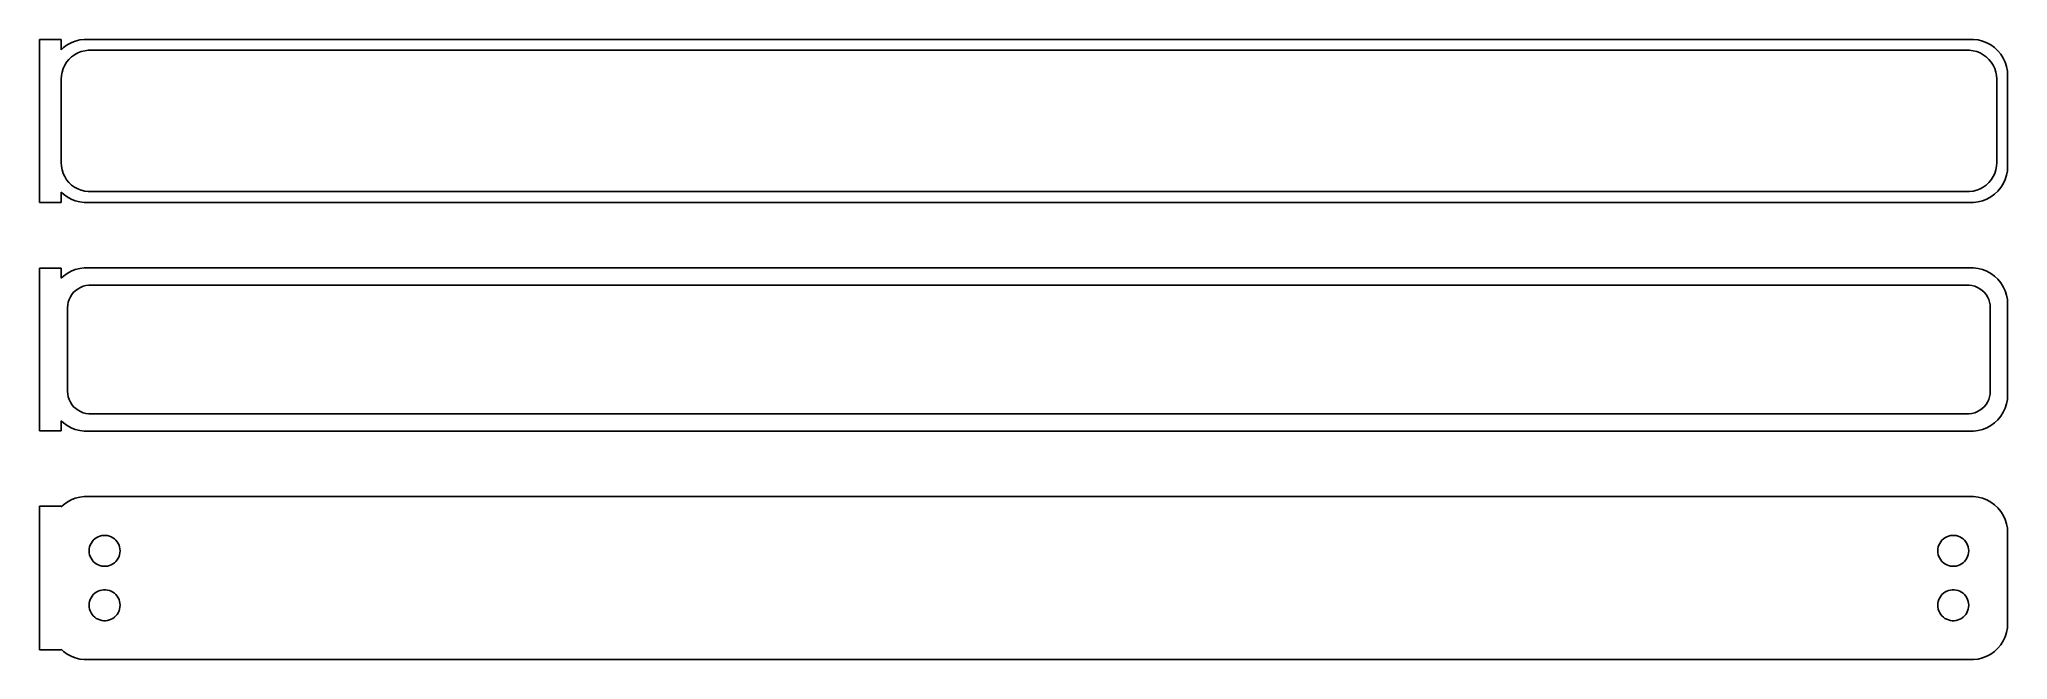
# Model space of a CAD drawing. Header units: metres. Extents: x -136 to 135, y 83 to 169.
import ezdxf

# ---------------------------------------------------------------- set-up
doc = ezdxf.new("R2010")
doc.units = ezdxf.units.M

msp = doc.modelspace()

# ---------------------------------------------------------------- linework, layer by layer
for p, q in [((-133.5, 168.74), (-136.5, 168.74)), ((-136.5, 168.74), (-136.5, 146.26)), ((-133.5, 167.309), (-133.5, 168.74)), ((-131.545, 168.505), (-132.129, 168.274)), ((-130.937, 168.661), (-131.545, 168.505)), ((-130.314, 168.74), (-130.937, 168.661)), ((130.314, 168.74), (-130.314, 168.74)), ((130.937, 168.661), (130.314, 168.74)), ((131.545, 168.505), (130.937, 168.661)), ((132.129, 168.274), (131.545, 168.505)), ((-133.187, 167.603), (-133.5, 167.309)), ((-132.679, 167.972), (-133.187, 167.603)), ((-132.736, 165.601), (-132.416, 165.988)), ((-132.129, 168.274), (-132.679, 167.972)), ((-132.416, 165.988), (-132.05, 166.332)), ((-132.05, 166.332), (-131.643, 166.627)), ((-131.643, 166.627), (-131.203, 166.869)), ((-131.203, 166.869), (-130.736, 167.054)), ((-130.736, 167.054), (-130.25, 167.179)), ((-130.25, 167.179), (-129.751, 167.242)), ((-129.751, 167.242), (129.751, 167.242)), ((129.751, 167.242), (130.25, 167.179)), ((130.25, 167.179), (130.736, 167.054)), ((130.736, 167.054), (131.203, 166.869)), ((131.203, 166.869), (131.643, 166.627)), ((131.643, 166.627), (132.05, 166.332)), ((132.05, 166.332), (132.416, 165.988)), ((132.679, 167.972), (132.129, 168.274)), ((132.416, 165.988), (132.736, 165.601)), ((133.187, 167.603), (132.679, 167.972)), ((133.645, 167.173), (133.187, 167.603)), ((134.045, 166.689), (133.645, 167.173)), ((134.382, 166.159), (134.045, 166.689)), ((134.649, 165.591), (134.382, 166.159)), ((-133.5, 163.25), (-133.468, 163.751)), ((-133.5, 151.75), (-133.5, 163.25)), ((-133.468, 163.751), (-133.374, 164.245)), ((-133.374, 164.245), (-133.219, 164.722)), ((-133.219, 164.722), (-133.005, 165.177)), ((-133.005, 165.177), (-132.736, 165.601)), ((132.736, 165.601), (133.005, 165.177)), ((133.005, 165.177), (133.219, 164.722)), ((133.219, 164.722), (133.374, 164.245)), ((133.374, 164.245), (133.468, 163.751)), ((133.468, 163.751), (133.5, 163.25)), ((133.5, 163.25), (133.5, 151.75)), ((134.843, 164.993), (134.649, 165.591)), ((134.961, 164.377), (134.843, 164.993)), ((135, 163.75), (134.961, 164.377)), ((135, 151.25), (135, 163.75)), ((-133.468, 151.249), (-133.5, 151.75)), ((-133.374, 150.755), (-133.468, 151.249)), ((-133.219, 150.278), (-133.374, 150.755)), ((-133.005, 149.823), (-133.219, 150.278)), ((-132.736, 149.399), (-133.005, 149.823)), ((-132.416, 149.012), (-132.736, 149.399)), ((132.736, 149.399), (132.416, 149.012)), ((133.005, 149.823), (132.736, 149.399)), ((133.219, 150.278), (133.005, 149.823)), ((133.374, 150.755), (133.219, 150.278)), ((133.468, 151.249), (133.374, 150.755)), ((133.5, 151.75), (133.468, 151.249)), ((134.382, 148.841), (134.649, 149.409)), ((134.649, 149.409), (134.843, 150.007)), ((134.843, 150.007), (134.961, 150.623)), ((134.961, 150.623), (135, 151.25)), ((-133.5, 147.691), (-133.187, 147.397)), ((-133.5, 146.26), (-133.5, 147.691)), ((-133.187, 147.397), (-132.679, 147.028)), ((-132.679, 147.028), (-132.129, 146.726)), ((-132.05, 148.668), (-132.416, 149.012)), ((-132.129, 146.726), (-131.545, 146.495)), ((-131.643, 148.373), (-132.05, 148.668)), ((-131.203, 148.131), (-131.643, 148.373)), ((-130.736, 147.946), (-131.203, 148.131)), ((-130.25, 147.821), (-130.736, 147.946)), ((-129.751, 147.758), (-130.25, 147.821)), ((129.751, 147.758), (-129.751, 147.758)), ((130.25, 147.821), (129.751, 147.758)), ((130.736, 147.946), (130.25, 147.821)), ((131.203, 148.131), (130.736, 147.946)), ((131.643, 148.373), (131.203, 148.131)), ((131.545, 146.495), (132.129, 146.726)), ((132.05, 148.668), (131.643, 148.373)), ((132.416, 149.012), (132.05, 148.668)), ((132.129, 146.726), (132.679, 147.028)), ((132.679, 147.028), (133.187, 147.397)), ((133.187, 147.397), (133.645, 147.827)), ((133.645, 147.827), (134.045, 148.311)), ((134.045, 148.311), (134.382, 148.841)), ((-136.5, 146.26), (-133.5, 146.26)), ((-131.545, 146.495), (-130.937, 146.339)), ((-130.937, 146.339), (-130.314, 146.26)), ((-130.314, 146.26), (130.314, 146.26)), ((130.314, 146.26), (130.937, 146.339)), ((130.937, 146.339), (131.545, 146.495)), ((-133.5, 137.229), (-136.5, 137.229)), ((-136.5, 137.229), (-136.5, 114.771)), ((-133.5, 135.809), (-133.5, 137.229)), ((-133.187, 136.103), (-133.5, 135.809)), ((-132.679, 136.472), (-133.187, 136.103)), ((-132.129, 136.774), (-132.679, 136.472)), ((-131.545, 137.005), (-132.129, 136.774)), ((-130.937, 137.161), (-131.545, 137.005)), ((-130.314, 137.24), (-130.937, 137.161)), ((130.314, 137.24), (-130.314, 137.24)), ((130.937, 137.161), (130.314, 137.24)), ((131.545, 137.005), (130.937, 137.161)), ((132.129, 136.774), (131.545, 137.005)), ((132.679, 136.472), (132.129, 136.774)), ((133.187, 136.103), (132.679, 136.472)), ((133.645, 135.673), (133.187, 136.103)), ((-132.394, 132.896), (-132.228, 133.25)), ((-132.228, 133.25), (-132.018, 133.58)), ((-132.018, 133.58), (-131.769, 133.881)), ((-131.769, 133.881), (-131.484, 134.149)), ((-131.484, 134.149), (-131.168, 134.378)), ((-131.168, 134.378), (-130.825, 134.567)), ((-130.825, 134.567), (-130.462, 134.711)), ((-130.462, 134.711), (-130.083, 134.808)), ((-130.083, 134.808), (-129.695, 134.857)), ((-129.695, 134.857), (129.695, 134.857)), ((129.695, 134.857), (130.083, 134.808)), ((130.083, 134.808), (130.462, 134.711)), ((130.462, 134.711), (130.825, 134.567)), ((130.825, 134.567), (131.168, 134.378)), ((131.168, 134.378), (131.484, 134.149)), ((131.484, 134.149), (131.769, 133.881)), ((131.769, 133.881), (132.018, 133.58)), ((132.018, 133.58), (132.228, 133.25)), ((132.228, 133.25), (132.394, 132.896)), ((134.045, 135.189), (133.645, 135.673)), ((134.382, 134.659), (134.045, 135.189)), ((134.649, 134.091), (134.382, 134.659)), ((134.843, 133.493), (134.649, 134.091)), ((134.961, 132.877), (134.843, 133.493)), ((-132.613, 131.75), (-132.588, 132.14)), ((-132.613, 120.25), (-132.613, 131.75)), ((-132.588, 132.14), (-132.515, 132.524)), ((-132.515, 132.524), (-132.394, 132.896)), ((132.394, 132.896), (132.515, 132.524)), ((132.515, 132.524), (132.588, 132.14)), ((132.588, 132.14), (132.613, 131.75)), ((132.613, 131.75), (132.613, 120.25)), ((135, 132.25), (134.961, 132.877)), ((135, 119.75), (135, 132.25)), ((-132.588, 119.86), (-132.613, 120.25)), ((-132.515, 119.476), (-132.588, 119.86)), ((-132.394, 119.104), (-132.515, 119.476)), ((132.515, 119.476), (132.394, 119.104)), ((132.588, 119.86), (132.515, 119.476)), ((132.613, 120.25), (132.588, 119.86)), ((134.961, 119.123), (135, 119.75)), ((-132.228, 118.75), (-132.394, 119.104)), ((-132.018, 118.42), (-132.228, 118.75)), ((-131.769, 118.119), (-132.018, 118.42)), ((-131.484, 117.851), (-131.769, 118.119)), ((-131.168, 117.622), (-131.484, 117.851)), ((-130.825, 117.433), (-131.168, 117.622)), ((-130.462, 117.289), (-130.825, 117.433)), ((-130.083, 117.192), (-130.462, 117.289)), ((-129.695, 117.143), (-130.083, 117.192)), ((129.695, 117.143), (-129.695, 117.143)), ((130.083, 117.192), (129.695, 117.143)), ((130.462, 117.289), (130.083, 117.192)), ((130.825, 117.433), (130.462, 117.289)), ((131.168, 117.622), (130.825, 117.433)), ((131.484, 117.851), (131.168, 117.622)), ((131.769, 118.119), (131.484, 117.851)), ((132.018, 118.42), (131.769, 118.119)), ((132.228, 118.75), (132.018, 118.42)), ((132.394, 119.104), (132.228, 118.75)), ((133.645, 116.327), (134.045, 116.811)), ((134.045, 116.811), (134.382, 117.341)), ((134.382, 117.341), (134.649, 117.909)), ((134.649, 117.909), (134.843, 118.507)), ((134.843, 118.507), (134.961, 119.123)), ((-136.5, 114.771), (-133.5, 114.771)), ((-133.5, 114.771), (-133.5, 116.191)), ((-133.5, 116.191), (-133.187, 115.897)), ((-133.187, 115.897), (-132.679, 115.528)), ((-132.679, 115.528), (-132.129, 115.226)), ((-132.129, 115.226), (-131.545, 114.995)), ((-131.545, 114.995), (-130.937, 114.839)), ((-130.937, 114.839), (-130.314, 114.76)), ((-130.314, 114.76), (130.314, 114.76)), ((130.314, 114.76), (130.937, 114.839)), ((130.937, 114.839), (131.545, 114.995)), ((131.545, 114.995), (132.129, 115.226)), ((132.129, 115.226), (132.679, 115.528)), ((132.679, 115.528), (133.187, 115.897)), ((133.187, 115.897), (133.645, 116.327)), ((-133.5, 104.403), (-136.5, 104.403)), ((-136.5, 104.403), (-136.5, 84.5974)), ((-133.187, 104.603), (-133.5, 104.309)), ((-133.5, 104.309), (-133.5, 104.403)), ((-132.679, 104.972), (-133.187, 104.603)), ((-132.129, 105.274), (-132.679, 104.972)), ((-131.545, 105.505), (-132.129, 105.274)), ((-130.937, 105.661), (-131.545, 105.505)), ((-130.314, 105.74), (-130.937, 105.661)), ((130.314, 105.74), (-130.314, 105.74)), ((130.937, 105.661), (130.314, 105.74)), ((131.545, 105.505), (130.937, 105.661)), ((132.129, 105.274), (131.545, 105.505)), ((132.679, 104.972), (132.129, 105.274)), ((133.187, 104.603), (132.679, 104.972)), ((133.645, 104.173), (133.187, 104.603)), ((134.045, 103.689), (133.645, 104.173)), ((134.382, 103.159), (134.045, 103.689)), ((134.649, 102.591), (134.382, 103.159)), ((134.843, 101.993), (134.649, 102.591)), ((134.961, 101.377), (134.843, 101.993)), ((135, 100.75), (134.961, 101.377)), ((135, 88.25), (135, 100.75)), ((-129.635, 98.25), (-129.618, 98.5176)), ((-129.618, 97.9824), (-129.635, 98.25)), ((-129.618, 98.5176), (-129.568, 98.781)), ((-129.568, 97.719), (-129.618, 97.9824)), ((-129.568, 98.781), (-129.485, 99.036)), ((-129.485, 99.036), (-129.371, 99.2787)), ((-129.371, 99.2787), (-129.227, 99.5051)), ((-129.227, 99.5051), (-129.057, 99.7117)), ((-129.057, 99.7117), (-128.861, 99.8953)), ((-128.861, 99.8953), (-128.644, 100.053)), ((-128.644, 100.053), (-128.409, 100.182)), ((-128.409, 100.182), (-128.16, 100.281)), ((-128.16, 100.281), (-127.9, 100.347)), ((-127.9, 100.347), (-127.634, 100.381)), ((-127.634, 100.381), (-127.366, 100.381)), ((-127.366, 100.381), (-127.1, 100.347)), ((-127.1, 100.347), (-126.84, 100.281)), ((-126.84, 100.281), (-126.591, 100.182)), ((-126.591, 100.182), (-126.356, 100.053)), ((-126.356, 100.053), (-126.139, 99.8953)), ((-126.139, 99.8953), (-125.943, 99.7117)), ((-125.943, 99.7117), (-125.773, 99.5051)), ((-125.773, 99.5051), (-125.629, 99.2787)), ((-125.629, 99.2787), (-125.515, 99.036)), ((-125.515, 99.036), (-125.432, 98.781)), ((-125.432, 98.781), (-125.382, 98.5176)), ((-125.382, 97.9824), (-125.432, 97.719)), ((-125.382, 98.5176), (-125.365, 98.25)), ((-125.365, 98.25), (-125.382, 97.9824)), ((125.365, 98.25), (125.382, 98.5176)), ((125.382, 97.9824), (125.365, 98.25)), ((125.382, 98.5176), (125.432, 98.781)), ((125.432, 97.719), (125.382, 97.9824)), ((125.432, 98.781), (125.515, 99.036)), ((125.515, 99.036), (125.629, 99.2787)), ((125.629, 99.2787), (125.773, 99.5051)), ((125.773, 99.5051), (125.943, 99.7117)), ((125.943, 99.7117), (126.139, 99.8953)), ((126.139, 99.8953), (126.356, 100.053)), ((126.356, 100.053), (126.591, 100.182)), ((126.591, 100.182), (126.84, 100.281)), ((126.84, 100.281), (127.1, 100.347)), ((127.1, 100.347), (127.366, 100.381)), ((127.366, 100.381), (127.634, 100.381)), ((127.634, 100.381), (127.9, 100.347)), ((127.9, 100.347), (128.16, 100.281)), ((128.16, 100.281), (128.409, 100.182)), ((128.409, 100.182), (128.644, 100.053)), ((128.644, 100.053), (128.861, 99.8953)), ((128.861, 99.8953), (129.057, 99.7117)), ((129.057, 99.7117), (129.227, 99.5051)), ((129.227, 99.5051), (129.371, 99.2787)), ((129.371, 99.2787), (129.485, 99.036)), ((129.485, 99.036), (129.568, 98.781)), ((129.568, 98.781), (129.618, 98.5176)), ((129.618, 97.9824), (129.568, 97.719)), ((129.618, 98.5176), (129.635, 98.25)), ((129.635, 98.25), (129.618, 97.9824)), ((-129.485, 97.4639), (-129.568, 97.719)), ((-129.371, 97.2213), (-129.485, 97.4639)), ((-129.227, 96.9949), (-129.371, 97.2213)), ((-129.057, 96.7883), (-129.227, 96.9949)), ((-128.861, 96.6047), (-129.057, 96.7883)), ((-128.644, 96.4471), (-128.861, 96.6047)), ((-128.409, 96.3179), (-128.644, 96.4471)), ((-128.16, 96.2192), (-128.409, 96.3179)), ((-127.9, 96.1525), (-128.16, 96.2192)), ((-127.634, 96.1189), (-127.9, 96.1525)), ((-127.366, 96.1189), (-127.634, 96.1189)), ((-127.1, 96.1525), (-127.366, 96.1189)), ((-126.84, 96.2192), (-127.1, 96.1525)), ((-126.591, 96.3179), (-126.84, 96.2192)), ((-126.356, 96.4471), (-126.591, 96.3179)), ((-126.139, 96.6047), (-126.356, 96.4471)), ((-125.943, 96.7883), (-126.139, 96.6047)), ((-125.773, 96.9949), (-125.943, 96.7883)), ((-125.629, 97.2213), (-125.773, 96.9949)), ((-125.515, 97.4639), (-125.629, 97.2213)), ((-125.432, 97.719), (-125.515, 97.4639)), ((125.515, 97.4639), (125.432, 97.719)), ((125.629, 97.2213), (125.515, 97.4639)), ((125.773, 96.9949), (125.629, 97.2213)), ((125.943, 96.7883), (125.773, 96.9949)), ((126.139, 96.6047), (125.943, 96.7883)), ((126.356, 96.4471), (126.139, 96.6047)), ((126.591, 96.3179), (126.356, 96.4471)), ((126.84, 96.2192), (126.591, 96.3179)), ((127.1, 96.1525), (126.84, 96.2192)), ((127.366, 96.1189), (127.1, 96.1525)), ((127.634, 96.1189), (127.366, 96.1189)), ((127.9, 96.1525), (127.634, 96.1189)), ((128.16, 96.2192), (127.9, 96.1525)), ((128.409, 96.3179), (128.16, 96.2192)), ((128.644, 96.4471), (128.409, 96.3179)), ((128.861, 96.6047), (128.644, 96.4471)), ((129.057, 96.7883), (128.861, 96.6047)), ((129.227, 96.9949), (129.057, 96.7883)), ((129.371, 97.2213), (129.227, 96.9949)), ((129.485, 97.4639), (129.371, 97.2213)), ((129.568, 97.719), (129.485, 97.4639)), ((-129.057, 92.2117), (-128.861, 92.3953)), ((-128.861, 92.3953), (-128.644, 92.5529)), ((-128.644, 92.5529), (-128.409, 92.6821)), ((-128.409, 92.6821), (-128.16, 92.7808)), ((-128.16, 92.7808), (-127.9, 92.8475)), ((-127.9, 92.8475), (-127.634, 92.8811)), ((-127.634, 92.8811), (-127.366, 92.8811)), ((-127.366, 92.8811), (-127.1, 92.8475)), ((-127.1, 92.8475), (-126.84, 92.7808)), ((-126.84, 92.7808), (-126.591, 92.6821)), ((-126.591, 92.6821), (-126.356, 92.5529)), ((-126.356, 92.5529), (-126.139, 92.3953)), ((-126.139, 92.3953), (-125.943, 92.2117)), ((125.943, 92.2117), (126.139, 92.3953)), ((126.139, 92.3953), (126.356, 92.5529)), ((126.356, 92.5529), (126.591, 92.6821)), ((126.591, 92.6821), (126.84, 92.7808)), ((126.84, 92.7808), (127.1, 92.8475)), ((127.1, 92.8475), (127.366, 92.8811)), ((127.366, 92.8811), (127.634, 92.8811)), ((127.634, 92.8811), (127.9, 92.8475)), ((127.9, 92.8475), (128.16, 92.7808)), ((128.16, 92.7808), (128.409, 92.6821)), ((128.409, 92.6821), (128.644, 92.5529)), ((128.644, 92.5529), (128.861, 92.3953)), ((128.861, 92.3953), (129.057, 92.2117)), ((-129.635, 90.75), (-129.618, 91.0176)), ((-129.618, 90.4824), (-129.635, 90.75)), ((-129.618, 91.0176), (-129.568, 91.281)), ((-129.568, 90.219), (-129.618, 90.4824)), ((-129.568, 91.281), (-129.485, 91.5361)), ((-129.485, 89.964), (-129.568, 90.219)), ((-129.485, 91.5361), (-129.371, 91.7787)), ((-129.371, 89.7213), (-129.485, 89.964)), ((-129.371, 91.7787), (-129.227, 92.0051)), ((-129.227, 89.4949), (-129.371, 89.7213)), ((-129.227, 92.0051), (-129.057, 92.2117)), ((-125.943, 92.2117), (-125.773, 92.0051)), ((-125.773, 92.0051), (-125.629, 91.7787)), ((-125.629, 89.7213), (-125.773, 89.4949)), ((-125.629, 91.7787), (-125.515, 91.5361)), ((-125.515, 89.964), (-125.629, 89.7213)), ((-125.515, 91.5361), (-125.432, 91.281)), ((-125.432, 90.219), (-125.515, 89.964)), ((-125.432, 91.281), (-125.382, 91.0176)), ((-125.382, 90.4824), (-125.432, 90.219)), ((-125.382, 91.0176), (-125.365, 90.75)), ((-125.365, 90.75), (-125.382, 90.4824)), ((125.365, 90.75), (125.382, 91.0176)), ((125.382, 90.4824), (125.365, 90.75)), ((125.382, 91.0176), (125.432, 91.281)), ((125.432, 90.219), (125.382, 90.4824)), ((125.432, 91.281), (125.515, 91.5361)), ((125.515, 89.964), (125.432, 90.219)), ((125.515, 91.5361), (125.629, 91.7787)), ((125.629, 89.7213), (125.515, 89.964)), ((125.629, 91.7787), (125.773, 92.0051)), ((125.773, 89.4949), (125.629, 89.7213)), ((125.773, 92.0051), (125.943, 92.2117)), ((129.057, 92.2117), (129.227, 92.0051)), ((129.227, 92.0051), (129.371, 91.7787)), ((129.371, 89.7213), (129.227, 89.4949)), ((129.371, 91.7787), (129.485, 91.5361)), ((129.485, 89.964), (129.371, 89.7213)), ((129.485, 91.5361), (129.568, 91.281)), ((129.568, 90.219), (129.485, 89.964)), ((129.568, 91.281), (129.618, 91.0176)), ((129.618, 90.4824), (129.568, 90.219)), ((129.618, 91.0176), (129.635, 90.75)), ((129.635, 90.75), (129.618, 90.4824)), ((-129.057, 89.2883), (-129.227, 89.4949)), ((-128.861, 89.1047), (-129.057, 89.2883)), ((-128.644, 88.9471), (-128.861, 89.1047)), ((-128.409, 88.8179), (-128.644, 88.9471)), ((-128.16, 88.7192), (-128.409, 88.8179)), ((-127.9, 88.6525), (-128.16, 88.7192)), ((-127.634, 88.6189), (-127.9, 88.6525)), ((-127.366, 88.6189), (-127.634, 88.6189)), ((-127.1, 88.6525), (-127.366, 88.6189)), ((-126.84, 88.7192), (-127.1, 88.6525)), ((-126.591, 88.8179), (-126.84, 88.7192)), ((-126.356, 88.9471), (-126.591, 88.8179)), ((-126.139, 89.1047), (-126.356, 88.9471)), ((-125.943, 89.2883), (-126.139, 89.1047)), ((-125.773, 89.4949), (-125.943, 89.2883)), ((125.943, 89.2883), (125.773, 89.4949)), ((126.139, 89.1047), (125.943, 89.2883)), ((126.356, 88.9471), (126.139, 89.1047)), ((126.591, 88.8179), (126.356, 88.9471)), ((126.84, 88.7192), (126.591, 88.8179)), ((127.1, 88.6525), (126.84, 88.7192)), ((127.366, 88.6189), (127.1, 88.6525)), ((127.634, 88.6189), (127.366, 88.6189)), ((127.9, 88.6525), (127.634, 88.6189)), ((128.16, 88.7192), (127.9, 88.6525)), ((128.409, 88.8179), (128.16, 88.7192)), ((128.644, 88.9471), (128.409, 88.8179)), ((128.861, 89.1047), (128.644, 88.9471)), ((129.057, 89.2883), (128.861, 89.1047)), ((129.227, 89.4949), (129.057, 89.2883)), ((134.649, 86.4094), (134.843, 87.0066)), ((134.843, 87.0066), (134.961, 87.6233)), ((134.961, 87.6233), (135, 88.25)), ((-136.5, 84.5974), (-133.5, 84.5974)), ((-133.5, 84.5974), (-133.5, 84.6913)), ((-133.5, 84.6913), (-133.187, 84.3974)), ((-133.187, 84.3974), (-132.679, 84.0284)), ((132.679, 84.0284), (133.187, 84.3974)), ((133.187, 84.3974), (133.645, 84.8273)), ((133.645, 84.8273), (134.045, 85.3111)), ((134.045, 85.3111), (134.382, 85.8412)), ((134.382, 85.8412), (134.649, 86.4094)), ((-132.679, 84.0284), (-132.129, 83.7259)), ((-132.129, 83.7259), (-131.545, 83.4947)), ((-131.545, 83.4947), (-130.937, 83.3386)), ((-130.937, 83.3386), (-130.314, 83.2599)), ((-130.314, 83.2599), (130.314, 83.2599)), ((130.314, 83.2599), (130.937, 83.3386)), ((130.937, 83.3386), (131.545, 83.4947)), ((131.545, 83.4947), (132.129, 83.7259)), ((132.129, 83.7259), (132.679, 84.0284))]:
    msp.add_line(p, q)

doc.saveas('drawing.dxf')
